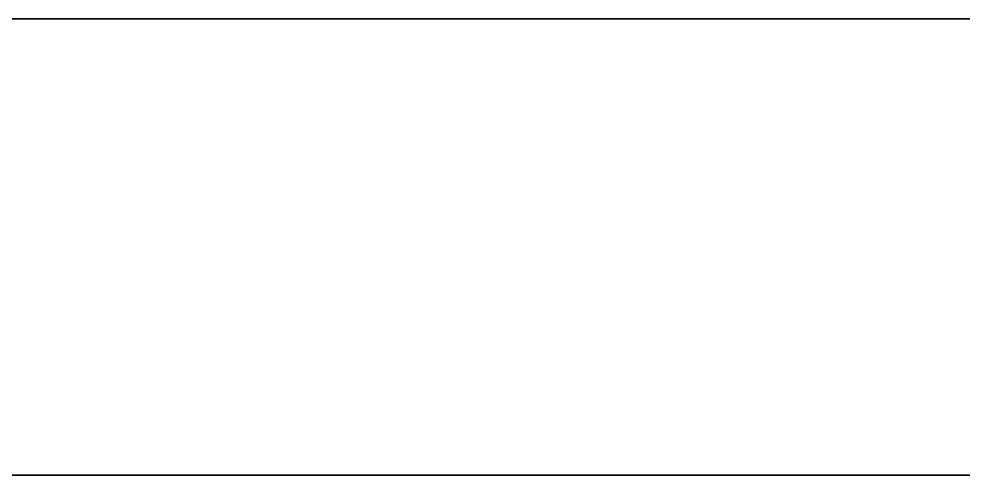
# Model space of a CAD drawing. Header units: metres. Extents: x 350990 to 353010, y 7455300 to 7456700.
# Drawn here: x 351663.5 to 351870.3, y 7455600 to 7455700 of the extents above; entities that cross this region are included whole.
import ezdxf

# ---------------------------------------------------------------- set-up
doc = ezdxf.new("R2010")
doc.units = ezdxf.units.M

msp = doc.modelspace()

# ---------------------------------------------------------------- linework, layer by layer
at = {"layer": 'BOC_M300N'}
msp.add_polyline3d([(351660, 7455700, 1285.908), (351670, 7455700, 1287.343), (351680, 7455700, 1288.725), (351690, 7455700, 1290.02), (351700, 7455700, 1291.2), (351710, 7455700, 1292.24), (351720, 7455700, 1293.129), (351730, 7455700, 1293.861), (351740, 7455700, 1294.442), (351750, 7455700, 1294.887), (351760, 7455700, 1295.218), (351770, 7455700, 1295.462), (351780, 7455700, 1295.65), (351790, 7455700, 1295.811), (351800, 7455700, 1295.973), (351810, 7455700, 1296.156), (351820, 7455700, 1296.374), (351830, 7455700, 1296.633), (351840, 7455700, 1296.926), (351850, 7455700, 1297.24), (351860, 7455700, 1297.553), (351870, 7455700, 1297.837), (351880, 7455700, 1298.059)], dxfattribs=at)
at = {"layer": 'BOC_M400N'}
msp.add_polyline3d([(351660, 7455600, 1261.96), (351670, 7455600, 1260.891), (351680, 7455600, 1260.068), (351690, 7455600, 1259.532), (351700, 7455600, 1259.314), (351710, 7455600, 1259.43), (351720, 7455600, 1259.881), (351730, 7455600, 1260.652), (351740, 7455600, 1261.715), (351750, 7455600, 1263.029), (351760, 7455600, 1264.546), (351770, 7455600, 1266.211), (351780, 7455600, 1267.968), (351790, 7455600, 1269.762), (351800, 7455600, 1271.543), (351810, 7455600, 1273.268), (351820, 7455600, 1274.903), (351830, 7455600, 1276.424), (351840, 7455600, 1277.818), (351850, 7455600, 1279.082), (351860, 7455600, 1280.22), (351870, 7455600, 1281.243), (351880, 7455600, 1282.167)], dxfattribs=at)
at = {"layer": 'BOLC_M300N'}
msp.add_polyline3d([(351660, 7455700, 1234.696), (351670, 7455700, 1235.817), (351680, 7455700, 1236.803), (351690, 7455700, 1237.614), (351700, 7455700, 1238.214), (351710, 7455700, 1238.574), (351720, 7455700, 1238.67), (351730, 7455700, 1238.493), (351740, 7455700, 1238.041), (351750, 7455700, 1237.329), (351760, 7455700, 1236.381), (351770, 7455700, 1235.232), (351780, 7455700, 1233.926), (351790, 7455700, 1232.51), (351800, 7455700, 1231.039), (351810, 7455700, 1229.565), (351820, 7455700, 1228.139), (351830, 7455700, 1226.81), (351840, 7455700, 1225.618), (351850, 7455700, 1224.601), (351860, 7455700, 1223.785), (351870, 7455700, 1223.189), (351880, 7455700, 1222.825)], dxfattribs=at)
at = {"layer": 'BOLC_M400N'}
msp.add_polyline3d([(351660, 7455600, 1222.8), (351670, 7455600, 1222.877), (351680, 7455600, 1222.876), (351690, 7455600, 1222.818), (351700, 7455600, 1222.728), (351710, 7455600, 1222.63), (351720, 7455600, 1222.548), (351730, 7455600, 1222.506), (351740, 7455600, 1222.529), (351750, 7455600, 1222.64), (351760, 7455600, 1222.862), (351770, 7455600, 1223.218), (351780, 7455600, 1223.726), (351790, 7455600, 1224.401), (351800, 7455600, 1225.251), (351810, 7455600, 1226.279), (351820, 7455600, 1227.48), (351830, 7455600, 1228.842), (351840, 7455600, 1230.35), (351850, 7455600, 1231.979), (351860, 7455600, 1233.703), (351870, 7455600, 1235.494), (351880, 7455600, 1237.321)], dxfattribs=at)
at = {"layer": 'BOX_M300N'}
msp.add_polyline3d([(351660, 7455700, 1212.384), (351670, 7455700, 1214.091), (351680, 7455700, 1215.58), (351690, 7455700, 1216.794), (351700, 7455700, 1217.672), (351710, 7455700, 1218.162), (351720, 7455700, 1218.221), (351730, 7455700, 1217.827), (351740, 7455700, 1216.978), (351750, 7455700, 1215.699), (351760, 7455700, 1214.042), (351770, 7455700, 1212.085), (351780, 7455700, 1209.924), (351790, 7455700, 1207.675), (351800, 7455700, 1205.458), (351810, 7455700, 1203.398), (351820, 7455700, 1201.608), (351830, 7455700, 1200.188), (351840, 7455700, 1199.214), (351850, 7455700, 1198.731), (351860, 7455700, 1198.756), (351870, 7455700, 1199.27), (351880, 7455700, 1200.224)], dxfattribs=at)
at = {"layer": 'BOX_M400N'}
msp.add_polyline3d([(351660, 7455600, 1205.406), (351670, 7455600, 1204.828), (351680, 7455600, 1204.312), (351690, 7455600, 1203.917), (351700, 7455600, 1203.681), (351710, 7455600, 1203.615), (351720, 7455600, 1203.711), (351730, 7455600, 1203.946), (351740, 7455600, 1204.283), (351750, 7455600, 1204.682), (351760, 7455600, 1205.104), (351770, 7455600, 1205.519), (351780, 7455600, 1205.903), (351790, 7455600, 1206.249), (351800, 7455600, 1206.563), (351810, 7455600, 1206.862), (351820, 7455600, 1207.175), (351830, 7455600, 1207.538), (351840, 7455600, 1207.99), (351850, 7455600, 1208.568), (351860, 7455600, 1209.304), (351870, 7455600, 1210.22), (351880, 7455600, 1211.324)], dxfattribs=at)
at = {"layer": 'CU_0p2_M300N'}
for points in [[(351660, 7455700, 1214.72), (351670, 7455700, 1215.56), (351680, 7455700, 1216.187), (351690, 7455700, 1216.688), (351700, 7455700, 1217.154), (351710, 7455700, 1217.657), (351720, 7455700, 1218.233), (351730, 7455700, 1218.877), (351740, 7455700, 1219.549), (351746.763, 7455700, 1220), (351749.909, 7455700, 1230), (351750, 7455700, 1230.006), (351760, 7455700, 1230.749), (351770, 7455700, 1231.446), (351780, 7455700, 1232.032), (351790, 7455700, 1232.464), (351800, 7455700, 1232.714), (351802.727, 7455700, 1230), (351810, 7455700, 1222.861), (351820, 7455700, 1222.752), (351830, 7455700, 1222.527), (351840, 7455700, 1222.229), (351850, 7455700, 1221.914), (351860, 7455700, 1221.638), (351870, 7455700, 1221.452), (351880, 7455700, 1221.384)], [(351880, 7455700, 642.127), (351870, 7455700, 645.382), (351860.643, 7455700, 650), (351860, 7455700, 650.353), (351850, 7455700, 656.976), (351845.835, 7455700, 660), (351840, 7455700, 664.517), (351833.039, 7455700, 670), (351830, 7455700, 672.555), (351821.365, 7455700, 680), (351820, 7455700, 681.283), (351811.612, 7455700, 690), (351810, 7455700, 691.932), (351804.392, 7455700, 700), (351800, 7455700, 708.117), (351799.17, 7455700, 710), (351795.496, 7455700, 720), (351792.411, 7455700, 730), (351790, 7455700, 738.175), (351789.542, 7455700, 740), (351786.731, 7455700, 750), (351783.974, 7455700, 760), (351781.375, 7455700, 770), (351780, 7455700, 775.66), (351778.917, 7455700, 780), (351776.694, 7455700, 790), (351775.022, 7455700, 800), (351773.998, 7455700, 810), (351773.708, 7455700, 820), (351774.213, 7455700, 830), (351775.503, 7455700, 840), (351777.42, 7455700, 850), (351779.579, 7455700, 860), (351780, 7455700, 862.469), (351781.249, 7455700, 870), (351781.915, 7455700, 880), (351781.144, 7455700, 890), (351780, 7455700, 894.707), (351778.575, 7455700, 900), (351774.045, 7455700, 910), (351770, 7455700, 916.382), (351767.459, 7455700, 920), (351760, 7455700, 928.375), (351758.453, 7455700, 930), (351750, 7455700, 937.455), (351747.155, 7455700, 940), (351740, 7455700, 945.73), (351735.213, 7455700, 950), (351730, 7455700, 954.53), (351724.641, 7455700, 960), (351720, 7455700, 965.161), (351716.223, 7455700, 970), (351710, 7455700, 979.959), (351709.976, 7455700, 980), (351705.145, 7455700, 990), (351701.942, 7455700, 1000), (351700, 7455700, 1009.674), (351699.926, 7455700, 1010), (351698.556, 7455700, 1020), (351697.897, 7455700, 1030), (351697.633, 7455700, 1040), (351697.487, 7455700, 1050), (351697.256, 7455700, 1060), (351696.832, 7455700, 1070), (351696.215, 7455700, 1080), (351695.502, 7455700, 1090), (351694.863, 7455700, 1100), (351694.535, 7455700, 1110), (351694.835, 7455700, 1120), (351696.209, 7455700, 1130), (351699.276, 7455700, 1140), (351700, 7455700, 1141.586), (351704.164, 7455700, 1150), (351710, 7455700, 1158.115), (351711.59, 7455700, 1160), (351714.386, 7455700, 1170), (351710, 7455700, 1176.667), (351707.159, 7455700, 1180), (351700, 7455700, 1183.308), (351690, 7455700, 1186.882), (351680, 7455700, 1189.618), (351678.363, 7455700, 1190), (351670, 7455700, 1191.554), (351660, 7455700, 1193.649)]]:
    msp.add_polyline3d(points, dxfattribs=at)
at = {"layer": 'CU_0p2_M400N'}
msp.add_polyline3d([(351880, 7455600, 761.422), (351870, 7455600, 762.048), (351860, 7455600, 764.227), (351850, 7455600, 768.027), (351846.267, 7455600, 770), (351840, 7455600, 773.619), (351831.08, 7455600, 780), (351830, 7455600, 780.902), (351820.178, 7455600, 790), (351820, 7455600, 790.207), (351811.96, 7455600, 800), (351810, 7455600, 803.294), (351806.139, 7455600, 810), (351803.097, 7455600, 820), (351804.44, 7455600, 830), (351810, 7455600, 835.659), (351820, 7455600, 838.576), (351830, 7455600, 838.59), (351840, 7455600, 837.829), (351850, 7455600, 837.003), (351860, 7455600, 836.286), (351870, 7455600, 835.586), (351880, 7455600, 834.621)], dxfattribs=at)
at = {"layer": 'CU_0p4_M300N'}
for points in [[(351730, 7455700, 1011.519), (351728.134, 7455700, 1020), (351726.917, 7455700, 1030), (351726.236, 7455700, 1040), (351725.737, 7455700, 1050), (351725.248, 7455700, 1060), (351724.783, 7455700, 1070), (351724.523, 7455700, 1080), (351724.777, 7455700, 1090), (351725.986, 7455700, 1100), (351728.76, 7455700, 1110), (351730, 7455700, 1112.666), (351735.498, 7455700, 1120), (351740, 7455700, 1124.232), (351750, 7455700, 1127.652), (351760, 7455700, 1125.375), (351766.239, 7455700, 1120), (351770, 7455700, 1115.396), (351772.848, 7455700, 1110), (351776.063, 7455700, 1100), (351777.468, 7455700, 1090), (351777.493, 7455700, 1080), (351776.565, 7455700, 1070), (351775.164, 7455700, 1060), (351773.788, 7455700, 1050), (351772.853, 7455700, 1040), (351772.596, 7455700, 1030), (351773.045, 7455700, 1020), (351774.025, 7455700, 1010), (351775.125, 7455700, 1000), (351775.236, 7455700, 990), (351770, 7455700, 981.865), (351760, 7455700, 981.486), (351750, 7455700, 985.486), (351744.053, 7455700, 990), (351740, 7455700, 993.486), (351735.527, 7455700, 1000), (351730.499, 7455700, 1010)], [(351820, 7455700, 928.65), (351819.274, 7455700, 930), (351815.739, 7455700, 940), (351816.022, 7455700, 950), (351820, 7455700, 953.152), (351830, 7455700, 954.796), (351840, 7455700, 953.289), (351848.531, 7455700, 950), (351850, 7455700, 949.249), (351860, 7455700, 941.198), (351861.177, 7455700, 940), (351867.415, 7455700, 930), (351869.258, 7455700, 920), (351862.627, 7455700, 910), (351860, 7455700, 908.382), (351850, 7455700, 905.464), (351840, 7455700, 906.845), (351835.415, 7455700, 910), (351830, 7455700, 914.183), (351825.62, 7455700, 920)]]:
    msp.add_polyline3d(points, close=True, dxfattribs=at)
for points in [[(351878.53, 7455700, 1160), (351870, 7455700, 1167.209), (351866.259, 7455700, 1170), (351860, 7455700, 1174.06), (351850, 7455700, 1178.98), (351847.167, 7455700, 1180), (351840, 7455700, 1181.813), (351830, 7455700, 1183.526), (351820, 7455700, 1184.714), (351810, 7455700, 1185.668), (351800, 7455700, 1186.677), (351790, 7455700, 1188.072), (351781.14, 7455700, 1190), (351780, 7455700, 1190.229), (351770, 7455700, 1193.079), (351760, 7455700, 1197.413), (351755.276, 7455700, 1200), (351750, 7455700, 1202.867), (351740, 7455700, 1208.771), (351737.774, 7455700, 1210), (351740, 7455700, 1210.344), (351750, 7455700, 1211.992), (351760, 7455700, 1213.491), (351770, 7455700, 1214.751), (351774.979, 7455700, 1210), (351780, 7455700, 1203.819), (351790, 7455700, 1204.704), (351800, 7455700, 1205.263), (351810, 7455700, 1205.568), (351820, 7455700, 1205.7), (351830, 7455700, 1205.739), (351835.56, 7455700, 1200), (351840, 7455700, 1193.551), (351850, 7455700, 1194.103), (351860, 7455700, 1194.753), (351870, 7455700, 1195.463), (351873.45, 7455700, 1200)], [(351878.484, 7455700, 770), (351870, 7455700, 778.09), (351860, 7455700, 777.745), (351850, 7455700, 775.533), (351840, 7455700, 774.657), (351830, 7455700, 776.648), (351824.701, 7455700, 780), (351820, 7455700, 783.574), (351815.622, 7455700, 790), (351811.231, 7455700, 800), (351810, 7455700, 808.788), (351809.887, 7455700, 810), (351810, 7455700, 810.865), (351812.162, 7455700, 820), (351818.589, 7455700, 830), (351820, 7455700, 831.6), (351830, 7455700, 834.002), (351838.091, 7455700, 830), (351840, 7455700, 828.948), (351848.837, 7455700, 820), (351850, 7455700, 818.57), (351857.112, 7455700, 810), (351860, 7455700, 805.435), (351866.076, 7455700, 800), (351870, 7455700, 794.669), (351880, 7455700, 795.114)]]:
    msp.add_polyline3d(points, dxfattribs=at)
at = {"layer": 'IMP_M300N'}
for points in [[(351875.333, 7455700, 300), (351870, 7455700, 292.15), (351860, 7455700, 290.873), (351850, 7455700, 290.575), (351840, 7455700, 290.872), (351830, 7455700, 291.815), (351822.464, 7455700, 300), (351820.834, 7455700, 310), (351820, 7455700, 315.14), (351819.208, 7455700, 320), (351817.552, 7455700, 330), (351815.842, 7455700, 340), (351814.052, 7455700, 350), (351812.157, 7455700, 360), (351810.128, 7455700, 370), (351810, 7455700, 370.591), (351807.89, 7455700, 380), (351805.451, 7455700, 390), (351802.792, 7455700, 400), (351800, 7455700, 409.654), (351799.897, 7455700, 410), (351796.717, 7455700, 420), (351793.303, 7455700, 430), (351790, 7455700, 439.101), (351789.672, 7455700, 440), (351785.894, 7455700, 450), (351781.993, 7455700, 460), (351780, 7455700, 465.014), (351778.086, 7455700, 470), (351774.241, 7455700, 480), (351770.44, 7455700, 490), (351770, 7455700, 491.173), (351766.896, 7455700, 500), (351763.487, 7455700, 510), (351760.206, 7455700, 520), (351760, 7455700, 520.647), (351757.232, 7455700, 530), (351754.391, 7455700, 540), (351751.664, 7455700, 550), (351750, 7455700, 556.323), (351749.091, 7455700, 560), (351746.68, 7455700, 570), (351744.328, 7455700, 580), (351742.02, 7455700, 590), (351740, 7455700, 598.862), (351739.75, 7455700, 600), (351737.559, 7455700, 610), (351735.356, 7455700, 620), (351733.131, 7455700, 630), (351730.876, 7455700, 640), (351730, 7455700, 643.827), (351728.605, 7455700, 650), (351726.297, 7455700, 660), (351723.936, 7455700, 670), (351721.52, 7455700, 680), (351720, 7455700, 686.165), (351719.056, 7455700, 690), (351716.549, 7455700, 700), (351713.992, 7455700, 710), (351711.39, 7455700, 720), (351710, 7455700, 725.26), (351708.749, 7455700, 730), (351706.072, 7455700, 740), (351703.356, 7455700, 750), (351700.597, 7455700, 760), (351700, 7455700, 762.13), (351697.801, 7455700, 770), (351694.953, 7455700, 780), (351692.04, 7455700, 790), (351690, 7455700, 796.825), (351689.056, 7455700, 800), (351685.998, 7455700, 810), (351682.835, 7455700, 820), (351680, 7455700, 828.643), (351679.557, 7455700, 830), (351676.184, 7455700, 840), (351672.815, 7455700, 850), (351670, 7455700, 857.343), (351669.037, 7455700, 860), (351667.36, 7455700, 870), (351664.918, 7455700, 880), (351665.389, 7455700, 890), (351664.988, 7455700, 900), (351664.073, 7455700, 910), (351662.995, 7455700, 920)], [(351663.064, 7455700, 1000), (351664.432, 7455700, 1010), (351666.02, 7455700, 1020), (351667.789, 7455700, 1030), (351669.697, 7455700, 1040), (351670, 7455700, 1041.483), (351673.1, 7455700, 1040), (351680, 7455700, 1038.368), (351683.109, 7455700, 1030), (351686.623, 7455700, 1020), (351689.936, 7455700, 1010), (351690, 7455700, 1009.795), (351693.003, 7455700, 1000), (351695.901, 7455700, 990), (351698.648, 7455700, 980), (351700, 7455700, 974.824), (351701.254, 7455700, 970), (351703.743, 7455700, 960), (351706.144, 7455700, 950), (351708.477, 7455700, 940), (351710, 7455700, 933.303), (351710.763, 7455700, 930), (351713.025, 7455700, 920), (351715.271, 7455700, 910), (351717.517, 7455700, 900), (351719.773, 7455700, 890), (351720, 7455700, 888.991), (351722.07, 7455700, 880), (351724.394, 7455700, 870), (351726.746, 7455700, 860), (351729.129, 7455700, 850), (351730, 7455700, 846.377), (351731.558, 7455700, 840), (351734.018, 7455700, 830), (351736.503, 7455700, 820), (351739.011, 7455700, 810), (351740, 7455700, 806.093), (351741.547, 7455700, 800), (351744.105, 7455700, 790), (351746.685, 7455700, 780), (351749.293, 7455700, 770), (351750, 7455700, 767.327), (351751.924, 7455700, 760), (351754.587, 7455700, 750), (351757.29, 7455700, 740), (351760, 7455700, 730.148), (351760.04, 7455700, 730), (351762.806, 7455700, 720), (351765.618, 7455700, 710), (351768.474, 7455700, 700), (351770, 7455700, 694.741), (351771.346, 7455700, 690), (351774.214, 7455700, 680), (351777.093, 7455700, 670), (351779.97, 7455700, 660), (351780, 7455700, 659.894), (351782.758, 7455700, 650), (351785.5, 7455700, 640), (351788.18, 7455700, 630), (351790, 7455700, 623.028), (351790.764, 7455700, 620), (351793.215, 7455700, 610), (351795.565, 7455700, 600), (351797.81, 7455700, 590), (351799.951, 7455700, 580), (351800, 7455700, 579.764), (351801.962, 7455700, 570), (351803.885, 7455700, 560), (351805.734, 7455700, 550), (351807.526, 7455700, 540), (351809.279, 7455700, 530), (351810, 7455700, 525.853), (351811.013, 7455700, 520), (351812.756, 7455700, 510), (351814.529, 7455700, 500), (351816.356, 7455700, 490), (351818.259, 7455700, 480), (351820, 7455700, 471.297), (351820.266, 7455700, 470), (351822.439, 7455700, 460), (351824.759, 7455700, 450), (351827.244, 7455700, 440), (351829.906, 7455700, 430), (351830, 7455700, 429.665), (351832.849, 7455700, 420), (351835.983, 7455700, 410), (351839.296, 7455700, 400), (351840, 7455700, 397.955), (351842.866, 7455700, 390), (351846.58, 7455700, 380), (351850, 7455700, 370.973), (351850.381, 7455700, 370), (351854.294, 7455700, 360), (351858.156, 7455700, 350), (351860, 7455700, 345.129), (351861.947, 7455700, 340), (351865.598, 7455700, 330), (351869.057, 7455700, 320), (351870, 7455700, 317.142), (351872.306, 7455700, 310)]]:
    msp.add_polyline3d(points, dxfattribs=at)
at = {"layer": 'IMP_M400N'}
msp.add_polyline3d([(351663.439, 7455600, 630), (351666.666, 7455600, 620), (351669.865, 7455600, 610), (351670, 7455600, 609.577), (351673.144, 7455600, 600), (351676.471, 7455600, 590), (351679.872, 7455600, 580), (351680, 7455600, 579.63), (351683.477, 7455600, 570), (351687.216, 7455600, 560), (351690, 7455600, 552.797), (351691.124, 7455600, 550), (351695.246, 7455600, 540), (351699.493, 7455600, 530), (351700, 7455600, 528.823), (351703.868, 7455600, 520), (351708.281, 7455600, 510), (351710, 7455600, 506.083), (351712.636, 7455600, 500), (351716.867, 7455600, 490), (351720, 7455600, 482.322), (351720.908, 7455600, 480), (351724.635, 7455600, 470), (351728.116, 7455600, 460), (351730, 7455600, 454.181), (351731.27, 7455600, 450), (351734.079, 7455600, 440), (351736.636, 7455600, 430), (351738.956, 7455600, 420), (351740, 7455600, 415.066), (351741.01, 7455600, 410), (351742.84, 7455600, 400), (351744.523, 7455600, 390), (351746.087, 7455600, 380), (351747.56, 7455600, 370), (351748.976, 7455600, 360), (351750, 7455600, 352.624), (351750.355, 7455600, 350), (351751.721, 7455600, 340), (351753.132, 7455600, 330), (351754.616, 7455600, 320), (351756.204, 7455600, 310), (351757.92, 7455600, 300), (351750, 7455600, 291.624), (351740, 7455600, 290.792), (351730, 7455600, 290.583), (351720, 7455600, 290.924), (351710, 7455600, 292.242), (351704.593, 7455600, 300), (351700.778, 7455600, 310), (351700, 7455600, 312.041), (351696.988, 7455600, 320), (351693.272, 7455600, 330), (351690, 7455600, 339.093), (351689.676, 7455600, 340), (351686.239, 7455600, 350), (351682.994, 7455600, 360), (351680, 7455600, 369.868), (351679.96, 7455600, 370), (351677.123, 7455600, 380), (351674.5, 7455600, 390), (351672.078, 7455600, 400), (351670, 7455600, 409.269), (351669.836, 7455600, 410), (351667.713, 7455600, 420), (351665.717, 7455600, 430), (351663.815, 7455600, 440), (351661.977, 7455600, 450)], dxfattribs=at)
at = {"layer": 'PHY_M300N'}
for points in [[(351660, 7455700, 1295.532), (351670, 7455700, 1296.574), (351680, 7455700, 1297.556), (351690, 7455700, 1298.471), (351700, 7455700, 1299.313), (351709.019, 7455700, 1300), (351710, 7455700, 1300.075), (351720, 7455700, 1300.751), (351730, 7455700, 1301.337), (351740, 7455700, 1301.83), (351750, 7455700, 1302.227), (351760, 7455700, 1302.528), (351770, 7455700, 1302.731), (351780, 7455700, 1302.84), (351790, 7455700, 1302.857), (351800, 7455700, 1302.787), (351810, 7455700, 1302.636), (351820, 7455700, 1302.412), (351830, 7455700, 1302.122), (351840, 7455700, 1301.777), (351850, 7455700, 1301.389), (351860, 7455700, 1300.969), (351870, 7455700, 1300.53), (351880, 7455700, 1300.085)], [(351880, 7455700, 940.788), (351870, 7455700, 941.972), (351860, 7455700, 943.974), (351850, 7455700, 946.071), (351840, 7455700, 947.604), (351830, 7455700, 948.144), (351820, 7455700, 947.569), (351810, 7455700, 946.066), (351800, 7455700, 944.022), (351790, 7455700, 941.831), (351781.521, 7455700, 940), (351780, 7455700, 939.643), (351770, 7455700, 937.094), (351760, 7455700, 933.267), (351754.888, 7455700, 930), (351750, 7455700, 926.654), (351743.831, 7455700, 920), (351740, 7455700, 915.681), (351736.412, 7455700, 910), (351730.164, 7455700, 900), (351730, 7455700, 899.74), (351725.042, 7455700, 890), (351720, 7455700, 880.478), (351719.774, 7455700, 880), (351714.761, 7455700, 870), (351710, 7455700, 861.192), (351709.352, 7455700, 860), (351703.477, 7455700, 850), (351700, 7455700, 844.572), (351696.608, 7455700, 840), (351690, 7455700, 831.82), (351687.91, 7455700, 830), (351680, 7455700, 823.608), (351670, 7455700, 820.036), (351660, 7455700, 821.196)]]:
    msp.add_polyline3d(points, dxfattribs=at)
at = {"layer": 'PHY_M400N'}
for points in [[(351660, 7455600, 992.101), (351663.827, 7455600, 1000), (351668.073, 7455600, 1010), (351670, 7455600, 1015.185), (351671.694, 7455600, 1020), (351674.769, 7455600, 1030), (351677.346, 7455600, 1040), (351679.455, 7455600, 1050), (351680, 7455600, 1053.229), (351681.187, 7455600, 1060), (351682.533, 7455600, 1070), (351683.492, 7455600, 1080), (351684.088, 7455600, 1090), (351684.345, 7455600, 1100), (351684.291, 7455600, 1110), (351683.957, 7455600, 1120), (351683.38, 7455600, 1130), (351682.613, 7455600, 1140), (351681.737, 7455600, 1150), (351680.893, 7455600, 1160), (351680.345, 7455600, 1170), (351680.664, 7455600, 1180), (351680, 7455600, 1180.538), (351670, 7455600, 1189.696), (351669.698, 7455600, 1190), (351660, 7455600, 1199.446)], [(351660, 7455600, 1275.061), (351670, 7455600, 1274.994), (351680, 7455600, 1274.972), (351690, 7455600, 1273.972), (351696.681, 7455600, 1270), (351700, 7455600, 1266.282), (351705.119, 7455600, 1260), (351710, 7455600, 1253.402), (351712.429, 7455600, 1250), (351718.96, 7455600, 1240), (351720, 7455600, 1238.23), (351724.901, 7455600, 1230), (351730, 7455600, 1221.046), (351730.627, 7455600, 1220), (351735.899, 7455600, 1210), (351740, 7455600, 1201.866), (351741.014, 7455600, 1200), (351745.531, 7455600, 1190), (351749.515, 7455600, 1180), (351750, 7455600, 1179.768), (351760, 7455600, 1174.769), (351770, 7455600, 1170.052), (351770.116, 7455600, 1170), (351780, 7455600, 1165.154), (351790, 7455600, 1160.599), (351791.457, 7455600, 1160), (351800, 7455600, 1155.922), (351810, 7455600, 1151.55), (351814.074, 7455600, 1150), (351820, 7455600, 1147.138), (351830, 7455600, 1142.837), (351837.527, 7455600, 1140), (351840, 7455600, 1138.631), (351850, 7455600, 1133.816), (351858.24, 7455600, 1130), (351860, 7455600, 1128.349), (351868.721, 7455600, 1120), (351870, 7455600, 1111.827), (351870.291, 7455600, 1110), (351870, 7455600, 1109.069), (351868.218, 7455600, 1100), (351865.285, 7455600, 1090), (351862.687, 7455600, 1080), (351861.11, 7455600, 1070), (351860.955, 7455600, 1060), (351862.483, 7455600, 1050), (351865.879, 7455600, 1040), (351870, 7455600, 1032.515), (351871.861, 7455600, 1030)], [(351871.213, 7455600, 900), (351870, 7455600, 900.483), (351860, 7455600, 901.908), (351850, 7455600, 900.229), (351849.521, 7455600, 900), (351840, 7455600, 895.25), (351833.256, 7455600, 890), (351830, 7455600, 887.308), (351822.739, 7455600, 880), (351820, 7455600, 877.034), (351813.715, 7455600, 870), (351810, 7455600, 865.49), (351804.94, 7455600, 860), (351800, 7455600, 854.176), (351795.331, 7455600, 850), (351790, 7455600, 844.852), (351781.509, 7455600, 840), (351780, 7455600, 839.083), (351770, 7455600, 837.384), (351760, 7455600, 839.303), (351758.367, 7455600, 840), (351750, 7455600, 843.538), (351740, 7455600, 848.753), (351737.545, 7455600, 850), (351730, 7455600, 853.837), (351720, 7455600, 858.186), (351714.899, 7455600, 860), (351710, 7455600, 861.753), (351700, 7455600, 864.924), (351690, 7455600, 868.217), (351685.361, 7455600, 870), (351680, 7455600, 872.062), (351670, 7455600, 876.47), (351662.123, 7455600, 880)]]:
    msp.add_polyline3d(points, dxfattribs=at)
at = {"layer": 'POT_M300N'}
for points in [[(351660, 7455700, 663.785), (351666.367, 7455700, 670), (351670, 7455700, 672.909), (351680, 7455700, 678.581), (351683.735, 7455700, 680), (351690, 7455700, 682.1), (351700, 7455700, 684.278), (351710, 7455700, 685.679), (351720, 7455700, 686.675), (351730, 7455700, 687.633), (351740, 7455700, 688.958), (351745.008, 7455700, 690), (351750, 7455700, 691.102), (351760, 7455700, 694.725), (351768.761, 7455700, 700), (351770, 7455700, 700.871), (351778.964, 7455700, 710), (351780, 7455700, 711.326), (351785.268, 7455700, 720), (351789.721, 7455700, 730), (351790, 7455700, 730.783), (351792.868, 7455700, 740), (351795.197, 7455700, 750), (351796.922, 7455700, 760), (351798.199, 7455700, 770), (351799.148, 7455700, 780), (351799.861, 7455700, 790), (351800, 7455700, 792.484), (351800.436, 7455700, 800), (351800.918, 7455700, 810), (351801.357, 7455700, 820), (351801.807, 7455700, 830), (351802.327, 7455700, 840), (351802.985, 7455700, 850), (351803.866, 7455700, 860), (351805.087, 7455700, 870), (351806.816, 7455700, 880), (351809.309, 7455700, 890), (351810, 7455700, 892.11), (351813.73, 7455700, 900), (351820, 7455700, 908.68), (351821.662, 7455700, 910), (351830, 7455700, 914.988), (351840, 7455700, 917.527), (351850, 7455700, 918.236), (351860, 7455700, 918.015), (351870, 7455700, 917.37), (351880, 7455700, 916.612)], [(351880, 7455700, 290.101), (351870, 7455700, 290.1), (351860, 7455700, 290.099), (351850, 7455700, 290.097), (351840, 7455700, 290.096), (351830, 7455700, 290.095), (351820, 7455700, 290.094), (351810, 7455700, 290.094), (351800, 7455700, 290.095), (351790, 7455700, 290.096), (351780, 7455700, 290.098), (351770, 7455700, 290.1), (351760, 7455700, 290.103), (351750, 7455700, 290.106), (351740, 7455700, 290.11), (351730, 7455700, 290.114), (351720, 7455700, 290.118), (351710, 7455700, 290.123), (351700, 7455700, 290.128), (351690, 7455700, 290.133), (351680, 7455700, 290.138), (351670, 7455700, 290.144), (351660, 7455700, 290.151)]]:
    msp.add_polyline3d(points, dxfattribs=at)
at = {"layer": 'POT_M400N'}
msp.add_polyline3d([(351660, 7455600, 334.595), (351670, 7455600, 333.989), (351680, 7455600, 333.05), (351690, 7455600, 331.952), (351700, 7455600, 330.828), (351707.991, 7455600, 330), (351710, 7455600, 329.736), (351720, 7455600, 328.65), (351730, 7455600, 327.639), (351740, 7455600, 326.509), (351750, 7455600, 324.831), (351760, 7455600, 321.877), (351763.905, 7455600, 320), (351770, 7455600, 316.525), (351778.164, 7455600, 310), (351780, 7455600, 308.527), (351789.105, 7455600, 300), (351780, 7455600, 294.277), (351770, 7455600, 292.813), (351760, 7455600, 292.166), (351750, 7455600, 291.776), (351740, 7455600, 291.493), (351730, 7455600, 291.267), (351720, 7455600, 291.08), (351710, 7455600, 290.926), (351700, 7455600, 290.803), (351690, 7455600, 290.708), (351680, 7455600, 290.638), (351670, 7455600, 290.593), (351660, 7455600, 290.571)], dxfattribs=at)
at = {"layer": 'PRO_M300N'}
for points in [[(351660, 7455700, 1295.532), (351670, 7455700, 1296.574), (351680, 7455700, 1297.556), (351690, 7455700, 1298.471), (351700, 7455700, 1299.313), (351709.019, 7455700, 1300), (351710, 7455700, 1300.075), (351720, 7455700, 1300.751), (351730, 7455700, 1301.337), (351740, 7455700, 1301.83), (351750, 7455700, 1302.227), (351760, 7455700, 1302.528), (351770, 7455700, 1302.731), (351780, 7455700, 1302.84), (351790, 7455700, 1302.857), (351800, 7455700, 1302.787), (351810, 7455700, 1302.636), (351820, 7455700, 1302.412), (351830, 7455700, 1302.122), (351840, 7455700, 1301.777), (351850, 7455700, 1301.389), (351860, 7455700, 1300.969), (351870, 7455700, 1300.53), (351880, 7455700, 1300.085)], [(351880, 7455700, 290.01), (351870, 7455700, 290.01), (351860, 7455700, 290.01), (351850, 7455700, 290.01), (351840, 7455700, 290.01), (351830, 7455700, 290.01), (351820, 7455700, 290.01), (351810, 7455700, 290.01), (351800, 7455700, 290.01), (351790, 7455700, 290.01), (351780, 7455700, 290.01), (351770, 7455700, 290.01), (351760, 7455700, 290.01), (351750, 7455700, 290.01), (351740, 7455700, 290.01), (351730, 7455700, 290.01), (351720, 7455700, 290.01), (351710, 7455700, 290.01), (351700, 7455700, 290.01), (351690, 7455700, 290.01), (351680, 7455700, 290.01), (351670, 7455700, 290.01), (351660, 7455700, 290.01)]]:
    msp.add_polyline3d(points, dxfattribs=at)
at = {"layer": 'PRO_M400N'}
for points in [[(351660, 7455600, 1275.061), (351670, 7455600, 1274.994), (351680, 7455600, 1274.972), (351690, 7455600, 1275.001), (351700, 7455600, 1275.087), (351710, 7455600, 1275.233), (351720, 7455600, 1275.442), (351730, 7455600, 1275.714), (351740, 7455600, 1276.05), (351750, 7455600, 1276.449), (351760, 7455600, 1276.906), (351770, 7455600, 1277.42), (351780, 7455600, 1277.984), (351790, 7455600, 1278.595), (351800, 7455600, 1279.247), (351810, 7455600, 1279.933), (351810.932, 7455600, 1280), (351820, 7455600, 1280.648), (351830, 7455600, 1281.384), (351840, 7455600, 1282.136), (351850, 7455600, 1282.898), (351860, 7455600, 1283.664), (351870, 7455600, 1284.43), (351880, 7455600, 1285.191)], [(351880, 7455600, 290.011), (351870, 7455600, 290.011), (351860, 7455600, 290.011), (351850, 7455600, 290.011), (351840, 7455600, 290.011), (351830, 7455600, 290.011), (351820, 7455600, 290.011), (351810, 7455600, 290.011), (351800, 7455600, 290.011), (351790, 7455600, 290.011), (351780, 7455600, 290.011), (351770, 7455600, 290.011), (351760, 7455600, 290.011), (351750, 7455600, 290.011), (351740, 7455600, 290.011), (351730, 7455600, 290.011), (351720, 7455600, 290.011), (351710, 7455600, 290.011), (351700, 7455600, 290.011), (351690, 7455600, 290.01), (351680, 7455600, 290.01), (351670, 7455600, 290.01), (351660, 7455600, 290.01)]]:
    msp.add_polyline3d(points, dxfattribs=at)
at = {"layer": 'TOH_M300N'}
msp.add_polyline3d([(351660, 7455700, 1152.706), (351670, 7455700, 1154.426), (351680, 7455700, 1156.225), (351690, 7455700, 1158.031), (351700, 7455700, 1159.76), (351710, 7455700, 1161.317), (351720, 7455700, 1162.612), (351730, 7455700, 1163.562), (351740, 7455700, 1164.1), (351750, 7455700, 1164.18), (351760, 7455700, 1163.779), (351770, 7455700, 1162.899), (351780, 7455700, 1161.563), (351790, 7455700, 1159.814), (351800, 7455700, 1157.711), (351810, 7455700, 1155.321), (351820, 7455700, 1152.719), (351830, 7455700, 1149.981), (351840, 7455700, 1147.178), (351850, 7455700, 1144.379), (351860, 7455700, 1141.642), (351870, 7455700, 1139.018), (351880, 7455700, 1136.548)], dxfattribs=at)
at = {"layer": 'TOH_M400N'}
msp.add_polyline3d([(351660, 7455600, 1164.882), (351670, 7455600, 1162.882), (351680, 7455600, 1160.715), (351690, 7455600, 1158.526), (351700, 7455600, 1156.449), (351710, 7455600, 1154.604), (351720, 7455600, 1153.089), (351730, 7455600, 1151.98), (351740, 7455600, 1151.328), (351750, 7455600, 1151.16), (351760, 7455600, 1151.478), (351770, 7455600, 1152.267), (351780, 7455600, 1153.488), (351790, 7455600, 1155.087), (351800, 7455600, 1156.993), (351810, 7455600, 1159.124), (351820, 7455600, 1161.392), (351830, 7455600, 1163.706), (351840, 7455600, 1165.979), (351850, 7455600, 1168.131), (351860, 7455600, 1170.098), (351870, 7455600, 1171.827), (351880, 7455600, 1173.285)], dxfattribs=at)
at = {"layer": 'TOPO_M300N'}
msp.add_polyline3d([(351660, 7455700, 1295.532), (351670, 7455700, 1296.574), (351680, 7455700, 1297.556), (351690, 7455700, 1298.471), (351700, 7455700, 1299.313), (351710, 7455700, 1300.075), (351720, 7455700, 1300.751), (351730, 7455700, 1301.337), (351740, 7455700, 1301.83), (351750, 7455700, 1302.227), (351760, 7455700, 1302.528), (351770, 7455700, 1302.731), (351780, 7455700, 1302.84), (351790, 7455700, 1302.857), (351800, 7455700, 1302.787), (351810, 7455700, 1302.636), (351820, 7455700, 1302.412), (351830, 7455700, 1302.122), (351840, 7455700, 1301.777), (351850, 7455700, 1301.389), (351860, 7455700, 1300.969), (351870, 7455700, 1300.53), (351880, 7455700, 1300.085)], dxfattribs=at)
at = {"layer": 'TOPO_M400N'}
msp.add_polyline3d([(351660, 7455600, 1275.061), (351670, 7455600, 1274.994), (351680, 7455600, 1274.972), (351690, 7455600, 1275.001), (351700, 7455600, 1275.087), (351710, 7455600, 1275.233), (351720, 7455600, 1275.442), (351730, 7455600, 1275.714), (351740, 7455600, 1276.05), (351750, 7455600, 1276.449), (351760, 7455600, 1276.906), (351770, 7455600, 1277.42), (351780, 7455600, 1277.984), (351790, 7455600, 1278.595), (351800, 7455600, 1279.247), (351810, 7455600, 1279.933), (351820, 7455600, 1280.648), (351830, 7455600, 1281.384), (351840, 7455600, 1282.136), (351850, 7455600, 1282.898), (351860, 7455600, 1283.664), (351870, 7455600, 1284.43), (351880, 7455600, 1285.191)], dxfattribs=at)

doc.saveas('drawing.dxf')
